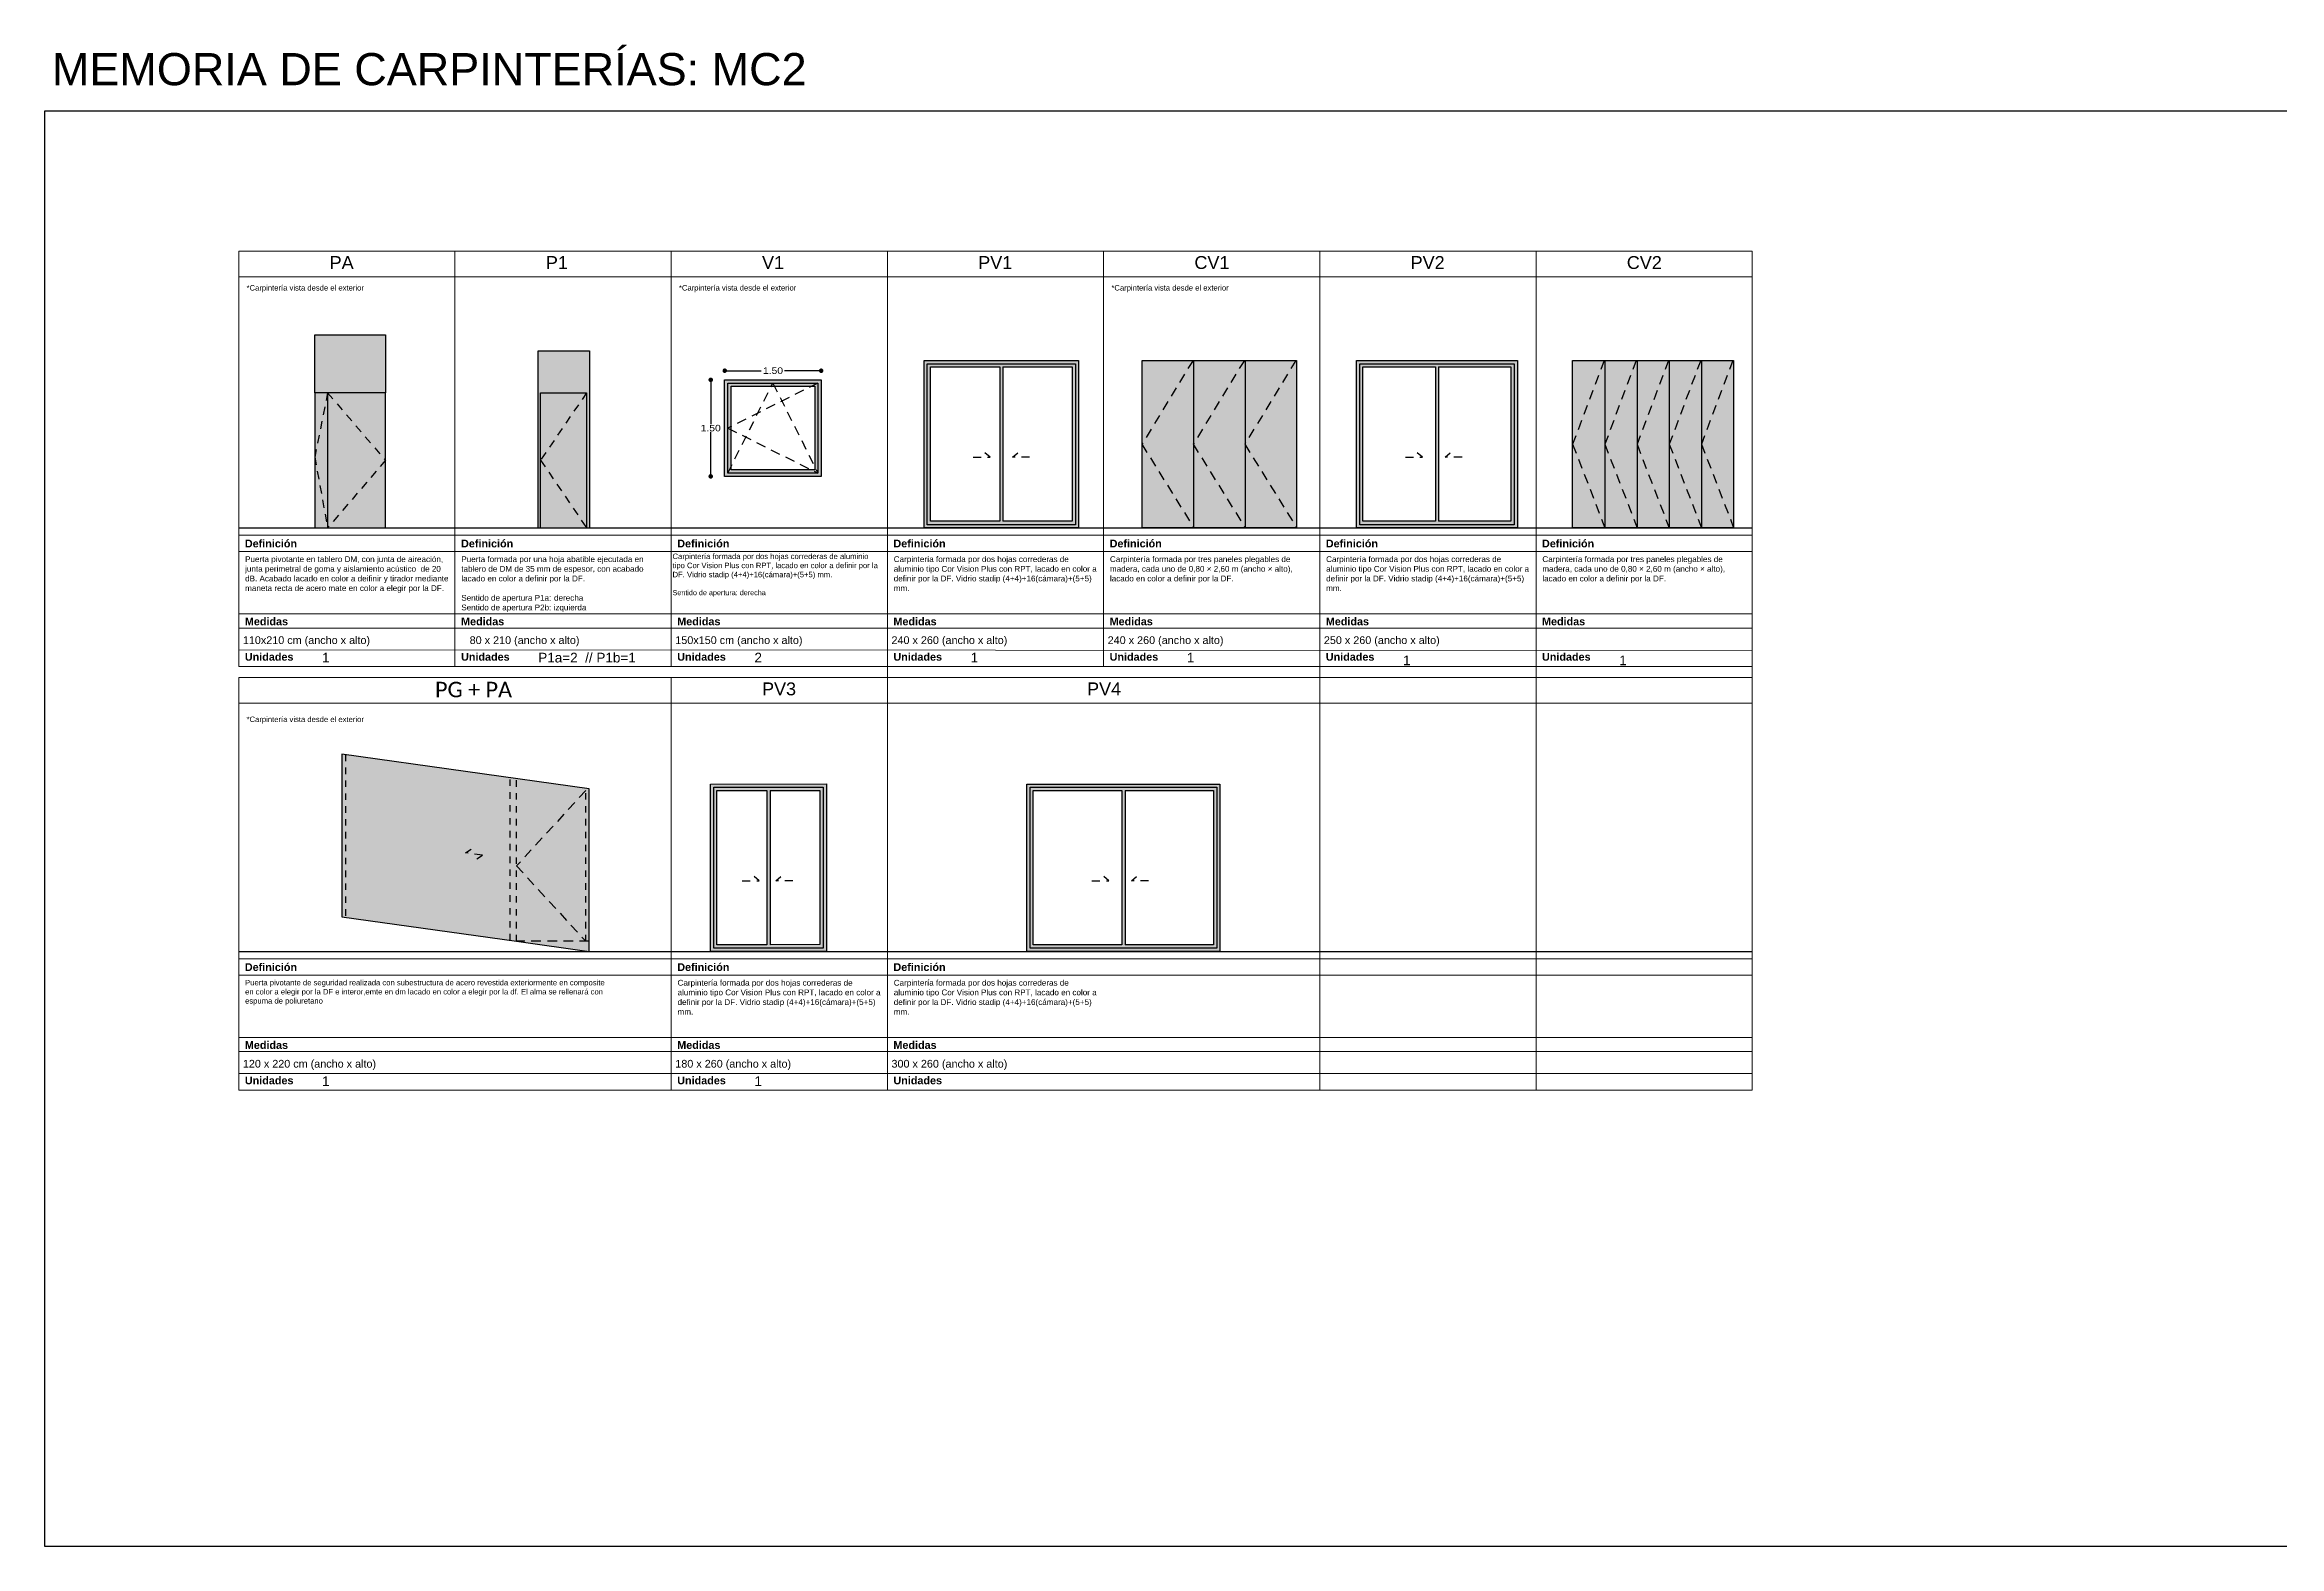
# Model space of a CAD drawing. Header units: metres. Extents: x -92 to 671, y -42 to 91.
# Drawn here: x 117.82 to 152.52, y -14.01 to 9.31 of the extents above; entities that cross this region are included whole.
import ezdxf

# ---------------------------------------------------------------- set-up
doc = ezdxf.new("R2010")
doc.units = ezdxf.units.M
for name, pattern in [('DASHED', [0.75, 0.5, -0.25]), ('DASHED2', [0.46, 0.25, -0.21]), ('RAYITAS2', [0.1875, 0.125, -0.0625])]:
    doc.linetypes.add(name, pattern=pattern)
for name, color, linetype in [('01Cotas 0', 220, 'Continuous'), ('01Proyectado 1', 5, 'RAYITAS2'), ('01Seccionado albañilería', 7, 'Continuous'), ('01Texto 1', 220, 'Continuous'), ('01Trama solido', 254, 'Continuous'), ('01Visto', 4, 'Continuous')]:
    doc.layers.add(name, color=color, linetype=linetype)
doc.styles.add('Estilo1', font='calibri.ttf')
doc.styles.add('FUTURA', font='', dxfattribs={"width": 1.2})
doc.styles.get("Standard").update_dxf_attribs({"font": 'arial.ttf'})
doc.styles.get('FUTURA').set_extended_font_data('Futura Bk BT')
doc.dimstyles.new('COTAS', dxfattribs={"dimtxt": 0.1, "dimasz": 0.07, "dimexe": 0.2, "dimexo": 0.2, "dimgap": 0.01, "dimtad": 0, "dimtih": 1, "dimtoh": 1, "dimzin": 0, "dimdsep": 46, "dimtxsty": 'FUTURA', "dimblk": 'DOT', "dimcen": 0.1, "dimse1": 1, "dimse2": 1, "dimazin": 0, "dimtfac": 1, "dimtmove": 2, "dimatfit": 2, "dimldrblk": 'DOT', "dimfxl": 1, "dimtolj": 1, "dimarcsym": 0})

# ---------------------------------------------------------------- blocks, each defined once
blk = doc.blocks.new('_DOT')
at = {"color": 0, "linetype": 'ByBlock'}
blk.add_line((-0.5, 0), (-1, 0), dxfattribs=at)
at = {"color": 0, "linetype": 'ByBlock', "const_width": 0.5}
blk.add_lwpolyline([(-0.25, 0, 1), (0.25, 0, 1)], format="xyb", close=True, dxfattribs=at)
blk = doc.blocks.new('*D231')
at = {"layer": '01Cotas 0', "color": 0, "lineweight": -2, "transparency": 16777216}
for p, q in [((128.162, 4.038), (128.162, 3.418)), ((128.162, 2.678), (128.162, 3.298))]:
    blk.add_line(p, q, dxfattribs=at)
at = {"layer": 'DEFPOINTS', "color": 0, "transparency": 16777216}
for p in [(128.162, 4.108), (128.377, 4.108), (128.377, 2.608)]:
    blk.add_point(p, dxfattribs=at)
at = {"layer": '01Cotas 0', "color": 0, "lineweight": -2, "transparency": 16777216, "xscale": 0.07, "yscale": 0.07, "zscale": 0.07}
for p, rotation in [((128.162, 4.108), 90), ((128.162, 2.608), 270)]:
    blk.add_blockref('_DOT', p, dxfattribs=dict(at, rotation=rotation))
at = {"layer": '01Cotas 0', "color": 0, "transparency": 16777216, "insert": (128.162, 3.358), "char_height": 0.1, "attachment_point": 5, "style": 'FUTURA'}
blk.add_mtext('\\A1;1.50', dxfattribs=at)
blk = doc.blocks.new('*D232')
at = {"layer": '01Cotas 0', "color": 0, "lineweight": -2, "transparency": 16777216}
for p, q in [((128.45, 4.25), (128.947, 4.25)), ((129.807, 4.25), (129.31, 4.25))]:
    blk.add_line(p, q, dxfattribs=at)
at = {"layer": 'DEFPOINTS', "color": 0, "transparency": 16777216}
for p in [(129.877, 4.25), (128.38, 4.044), (129.877, 4.048)]:
    blk.add_point(p, dxfattribs=at)
at = {"layer": '01Cotas 0', "color": 0, "lineweight": -2, "transparency": 16777216, "xscale": 0.07, "yscale": 0.07, "zscale": 0.07, "rotation": 180}
blk.add_blockref('_DOT', (128.38, 4.25), dxfattribs=at)
at = {"layer": '01Cotas 0', "color": 0, "lineweight": -2, "transparency": 16777216, "xscale": 0.07, "yscale": 0.07, "zscale": 0.07}
blk.add_blockref('_DOT', (129.877, 4.25), dxfattribs=at)
at = {"layer": '01Cotas 0', "color": 0, "transparency": 16777216, "insert": (129.129, 4.25), "char_height": 0.1, "attachment_point": 5, "style": 'FUTURA'}
blk.add_mtext('\\A1;1.50', dxfattribs=at)

msp = doc.modelspace()

# ---------------------------------------------------------------- hatches: boundary and pattern name
at = {"layer": '01Trama solido', "true_color": 0xc7c8ca, "transparency": 33554534}
h = msp.add_hatch(color=9, dxfattribs=at)
h.dxf.hatch_style = 1
h.paths.add_polyline_path([(123.113, 1.808), (123.113, 4.808), (122.013, 4.808), (122.013, 1.808)])
h = msp.add_hatch(color=9, dxfattribs=at)
h.dxf.hatch_style = 1
h.paths.add_polyline_path([(125.48, 1.808), (125.48, 4.557), (126.28, 4.556), (126.28, 1.807)])
at = {"layer": '01Trama solido', "transparency": 33554559}
h = msp.add_hatch(color=256, dxfattribs=at)
h.dxf.hatch_style = 1
h.paths.add_polyline_path([(133.875, 4.408), (131.475, 4.408), (131.475, 1.808), (133.875, 1.808)])
h.paths.add_polyline_path([(131.575, 1.913), (131.575, 4.308), (133.775, 4.308), (133.775, 1.913)], flags=16)
at = {"layer": '01Trama solido', "linetype": 'DASHED2', "transparency": 33554559}
h = msp.add_hatch(color=256, dxfattribs=at)
h.dxf.hatch_style = 1
h.paths.add_polyline_path([(132.7, 4.308), (132.65, 4.308), (132.65, 1.913), (132.7, 1.913)])
at = {"layer": '01Trama solido', "true_color": 0xc7c8ca, "transparency": 33554534}
h = msp.add_hatch(color=9, dxfattribs=at)
h.dxf.hatch_style = 1
h.paths.add_polyline_path([(137.26, 1.808), (137.26, 4.408), (134.86, 4.408), (134.86, 1.808)])
at = {"layer": '01Trama solido', "transparency": 33554559}
h = msp.add_hatch(color=256, dxfattribs=at)
h.dxf.hatch_style = 1
h.paths.add_polyline_path([(140.689, 4.408), (138.189, 4.408), (138.189, 1.808), (140.689, 1.808)])
h.paths.add_polyline_path([(138.289, 1.913), (138.289, 4.308), (140.589, 4.308), (140.589, 1.913)], flags=16)
at = {"layer": '01Trama solido', "linetype": 'DASHED2', "transparency": 33554559}
h = msp.add_hatch(color=256, dxfattribs=at)
h.dxf.hatch_style = 1
h.paths.add_polyline_path([(139.464, 4.308), (139.414, 4.308), (139.414, 1.913), (139.464, 1.913)])
at = {"layer": '01Trama solido', "true_color": 0xc7c8ca, "transparency": 33554534}
h = msp.add_hatch(color=9, dxfattribs=at)
h.dxf.hatch_style = 1
h.paths.add_polyline_path([(144.046, 4.408), (141.546, 4.408), (141.546, 1.808), (144.046, 1.808)])
at = {"layer": '01Trama solido', "transparency": 33554559}
h = msp.add_hatch(color=256, dxfattribs=at)
h.dxf.hatch_style = 1
h.paths.add_polyline_path([(129.877, 4.108), (128.377, 4.108), (128.377, 2.608), (129.877, 2.608)])
h.paths.add_polyline_path([(128.477, 2.708), (128.477, 4.008), (129.777, 4.008), (129.777, 2.708)], flags=16)
at = {"layer": '01Trama solido', "transparency": 33554521}
h = msp.add_hatch(color=256, dxfattribs=at)
h.dxf.hatch_style = 1
h.paths.add_polyline_path([(122.435, -4.232), (122.435, -1.708), (126.276, -2.247), (126.276, -4.772), (125.147, -4.613)])
at = {"layer": '01Trama solido', "transparency": 33554559}
h = msp.add_hatch(color=256, dxfattribs=at)
h.dxf.hatch_style = 1
h.paths.add_polyline_path([(129.959, -2.169), (128.159, -2.172), (128.159, -4.772), (129.959, -4.769)])
h.paths.add_polyline_path([(128.259, -4.667), (128.259, -2.272), (129.856, -2.269), (129.856, -4.664)], flags=16)
at = {"layer": '01Trama solido', "linetype": 'DASHED2', "transparency": 33554559}
h = msp.add_hatch(color=256, dxfattribs=at)
h.dxf.hatch_style = 1
h.paths.add_polyline_path([(129.084, -2.271), (129.034, -2.271), (129.034, -4.667), (129.084, -4.667)])
at = {"layer": '01Trama solido', "transparency": 33554559}
h = msp.add_hatch(color=256, dxfattribs=at)
h.dxf.hatch_style = 1
h.paths.add_polyline_path([(136.07, -2.172), (133.07, -2.172), (133.07, -4.772), (136.07, -4.772)])
h.paths.add_polyline_path([(133.17, -4.667), (133.17, -2.272), (135.97, -2.272), (135.97, -4.667)], flags=16)
at = {"layer": '01Trama solido', "linetype": 'DASHED2', "transparency": 33554559}
h = msp.add_hatch(color=256, dxfattribs=at)
h.dxf.hatch_style = 1
h.paths.add_polyline_path([(134.595, -2.272), (134.545, -2.272), (134.545, -4.667), (134.595, -4.667)])

# ---------------------------------------------------------------- linework, layer by layer
at = {"layer": '01Proyectado 1', "linetype": 'DASHED', "ltscale": 0.3}
for points in [[(135.651, 4.41), (134.857, 3.106), (135.663, 1.81)], [(136.448, 4.41), (135.654, 3.106), (136.46, 1.81)], [(137.248, 4.41), (136.454, 3.106), (137.26, 1.81)], [(142.034, 4.41), (141.546, 3.108), (142.046, 1.81)], [(142.534, 4.41), (142.046, 3.108), (142.546, 1.81)], [(143.034, 4.408), (142.546, 3.106), (143.046, 1.808)], [(143.534, 4.41), (143.046, 3.108), (143.546, 1.81)], [(144.034, 4.41), (143.546, 3.108), (144.046, 1.81)], [(129.827, 4.058), (128.427, 3.358), (129.827, 2.658)], [(128.427, 2.658), (129.127, 4.058), (129.827, 2.658)], [(126.221, -2.272), (125.147, -3.442), (126.221, -4.613)], [(126.276, -4.613), (125.147, -4.613)]]:
    msp.add_lwpolyline(points, dxfattribs=at)
at = {"layer": '01Proyectado 1'}
for points in [[(122.213, 3.908), (122.013, 2.908), (122.213, 1.808)], [(122.213, 3.908), (123.113, 2.858), (122.213, 1.808)], [(126.235, 3.908), (125.52, 2.858), (126.235, 1.807)], [(132.235, 2.906), (132.5, 2.906), (132.42, 2.973)], [(133.114, 2.906), (132.85, 2.906), (132.93, 2.973)], [(138.949, 2.906), (139.214, 2.906), (139.134, 2.973)], [(139.828, 2.906), (139.564, 2.906), (139.644, 2.973)], [(124.529, -3.332), (124.618, -3.277), (124.356, -3.24), (124.444, -3.184)], [(128.651, -3.674), (128.916, -3.674), (128.835, -3.607)], [(129.437, -3.674), (129.172, -3.674), (129.252, -3.607)], [(134.081, -3.674), (134.345, -3.674), (134.265, -3.607)], [(134.96, -3.674), (134.695, -3.674), (134.775, -3.607)]]:
    msp.add_lwpolyline(points, dxfattribs=at)
at = {"layer": '01Proyectado 1', "ltscale": 0.02}
for points in [[(122.49, -1.716), (122.49, -4.24)], [(125.048, -4.599), (125.048, -2.075)], [(125.147, -4.613), (125.147, -2.089)], [(126.221, -4.613), (126.221, -2.272)]]:
    msp.add_lwpolyline(points, dxfattribs=at)
at = {"layer": '01Seccionado albañilería'}
for p, q in [((120.834, 1.808), (144.334, 1.808)), ((120.834, -4.772), (144.334, -4.772))]:
    msp.add_line(p, q, dxfattribs=at)
at = {"layer": '01Texto 1'}
msp.add_lwpolyline([(117.82, 8.284), (187.218, 8.284), (187.218, -14.013), (117.82, -14.013)], close=True, dxfattribs=at)
at = {"layer": '01Visto', "lineweight": 5}
for p, q in [((120.834, 6.106), (144.334, 6.106)), ((120.834, -0.344), (120.834, 6.106)), ((124.191, -0.344), (124.191, 6.106)), ((127.548, -0.344), (127.548, 6.106)), ((130.906, -6.924), (130.906, 6.106)), ((134.263, -0.344), (134.263, 6.106)), ((137.62, -6.924), (137.62, 6.106)), ((140.977, -6.924), (140.977, 6.106)), ((144.334, -6.924), (144.334, 6.106)), ((120.834, 5.708), (144.334, 5.708)), ((120.834, 1.695), (144.334, 1.695)), ((120.834, 1.439), (144.334, 1.439)), ((120.834, 0.472), (144.334, 0.472)), ((120.834, 0.252), (144.334, 0.252)), ((120.834, -0.088), (144.334, -0.098)), ((120.834, -0.344), (137.62, -0.344)), ((120.834, -0.344), (137.62, -0.344)), ((120.834, -0.344), (144.334, -0.344)), ((120.834, -6.924), (120.834, -0.517)), ((120.834, -0.915), (144.334, -0.915)), ((120.834, -4.885), (144.334, -4.885)), ((120.834, -5.141), (144.334, -5.141)), ((120.834, -6.108), (144.334, -6.108)), ((120.834, -6.328), (144.334, -6.328)), ((120.834, -6.668), (144.334, -6.668)), ((120.834, -6.924), (144.334, -6.924))]:
    msp.add_line(p, q, dxfattribs=at)
at = {"layer": '01Visto'}
for p, q in [((135.66, 4.408), (135.66, 1.808)), ((136.46, 4.408), (136.46, 1.808)), ((137.26, 4.408), (137.26, 1.808))]:
    msp.add_line(p, q, dxfattribs=at)
for points in [[(122.013, 3.908), (122.013, 4.808), (123.113, 4.808), (123.113, 3.908)], [(125.48, 1.808), (125.48, 4.557), (126.28, 4.557), (126.28, 1.807)], [(132.65, 1.913), (131.575, 1.913), (131.575, 4.308), (132.65, 4.308)], [(132.65, 4.308), (132.65, 1.913)], [(132.7, 4.308), (133.775, 4.308), (133.775, 1.913), (132.7, 1.913)], [(132.7, 4.308), (132.7, 1.913)], [(139.414, 1.913), (138.289, 1.913), (138.289, 4.308), (139.414, 4.308)], [(139.414, 4.308), (139.414, 1.913)], [(139.464, 4.308), (140.586, 4.308), (140.586, 1.913), (139.464, 1.913)], [(139.464, 4.308), (139.464, 1.913)], [(142.046, 4.408), (142.046, 1.808)], [(142.546, 4.408), (142.546, 1.808)], [(143.046, 4.408), (143.046, 1.808)], [(143.546, 4.408), (143.546, 1.808)], [(122.213, 3.908), (122.013, 3.908), (122.013, 1.808)], [(123.113, 1.808), (123.113, 3.908), (122.213, 3.908), (122.213, 1.808)], [(125.52, 1.808), (125.52, 3.908), (126.235, 3.908), (126.235, 1.807)], [(126.276, -4.772), (126.276, -2.247), (122.435, -1.708), (122.435, -4.232), (125.147, -4.613), (126.276, -4.772)], [(129.034, -4.667), (128.259, -4.667), (128.259, -2.272), (129.034, -2.272)], [(129.034, -2.272), (129.034, -4.667)], [(129.084, -2.272), (129.856, -2.269), (129.856, -4.664), (129.084, -4.667)], [(129.084, -2.272), (129.084, -4.667)], [(134.545, -4.667), (133.17, -4.667), (133.17, -2.272), (134.545, -2.272)], [(134.545, -2.272), (134.545, -4.667)], [(134.595, -2.272), (135.967, -2.272), (135.967, -4.667), (134.595, -4.667)], [(134.595, -2.272), (134.595, -4.667)]]:
    msp.add_lwpolyline(points, dxfattribs=at)
for points in [[(131.475, 4.408), (133.875, 4.408), (133.875, 1.808), (131.475, 1.808)], [(131.525, 4.358), (133.825, 4.358), (133.825, 1.858), (131.525, 1.858)], [(134.86, 4.408), (137.26, 4.408), (137.26, 1.808), (134.86, 1.808)], [(138.189, 4.408), (140.689, 4.408), (140.689, 1.808), (138.189, 1.808)], [(138.239, 4.358), (140.639, 4.358), (140.639, 1.858), (138.239, 1.858)], [(141.546, 4.408), (144.046, 4.408), (144.046, 1.808), (141.546, 1.808)], [(128.377, 4.108), (129.877, 4.108), (129.877, 2.608), (128.377, 2.608)], [(128.427, 4.058), (129.827, 4.058), (129.827, 2.658), (128.427, 2.658)], [(128.477, 4.008), (129.777, 4.008), (129.777, 2.708), (128.477, 2.708)], [(128.159, -2.172), (129.959, -2.169), (129.959, -4.769), (128.159, -4.772)], [(128.209, -2.222), (129.909, -2.219), (129.909, -4.719), (128.209, -4.722)], [(133.07, -2.172), (136.07, -2.172), (136.07, -4.772), (133.07, -4.772)], [(133.12, -2.222), (136.02, -2.222), (136.02, -4.722), (133.12, -4.722)]]:
    msp.add_lwpolyline(points, close=True, dxfattribs=at)
at = {"layer": '01Visto', "lineweight": 5}
for points in [[(120.834, -0.517), (144.334, -0.517)], [(120.834, -0.597), (120.834, -6.924)], [(127.548, -0.517), (127.548, -6.924)]]:
    msp.add_lwpolyline(points, dxfattribs=at)

# ---------------------------------------------------------------- texts
at = {"layer": '01Texto 1', "attachment_point": 1}
for s, width, insert, char_height in [('{\\C6;\\c16711935;MEMORIA DE CARPINTERÍAS: MC2}', 28.52581, (117.932, 9.184), 0.5), ('PA', 1.13561, (122.245, 6.03), 0.2), ('P1', 1.13561, (125.602, 6.03), 0.2), ('V1', 1.13561, (128.959, 6.03), 0.2), ('PV1', 1.13561, (132.316, 6.03), 0.2), ('CV1', 1.13561, (135.673, 6.03), 0.2), ('PV2', 1.13561, (139.03, 6.03), 0.2), ('CV2', 1.13561, (142.387, 6.03), 0.2), ('PV3', 1.13561, (128.959, -0.593), 0.2), ('PV4', 1.13561, (134.006, -0.593), 0.2)]:
    msp.add_mtext_dynamic_manual_height_columns(s, width=width, gutter_width=12.5, heights=[0], dxfattribs=dict(at, insert=insert, char_height=char_height))
at = {"layer": '01Texto 1', "color": 251, "attachment_point": 1, "style": 'Estilo1'}
for s, insert, char_height, width in [('\\pxqj;{\\fArial|b0|i0|c0|p34;\\C6;\\c16711935;*Carpintería vista desde el exterior}', (120.955, 5.58), 0.085, 3.22918), ('\\pxqj;{\\fArial|b0|i0|c0|p34;\\C6;\\c16711935;*Carpintería vista desde el exterior}', (127.669, 5.58), 0.085, 3.22918), ('\\pxqj;{\\fArial|b0|i0|c0|p34;\\C6;\\c16711935;*Carpintería vista desde el exterior}', (134.384, 5.58), 0.085, 3.22918), ('{\\fArial|b1|i0|c0|p34;Definición}', (120.928, 1.625), 0.12, 3.61063), ('{\\fArial|b1|i0|c0|p34;Definición}', (124.285, 1.625), 0.12, 3.61063), ('{\\fArial|b0|i0|c0|p34;\\C250;\\c3355443;Carpintería formada por dos hojas correderas de aluminio tipo Cor Vision Plus con RPT, lacado en color a definir por la DF. Vidrio stadip (4+4)+16(cámara)+(5+5) mm.\\P\\P\\pxqj;\\H0.94118x;\\C251;Sentido de apertura: derecha}', (127.569, 1.409), 0.085, 3.22918), ('{\\fArial|b1|i0|c0|p34;Definición}', (127.642, 1.625), 0.12, 3.61063), ('{\\fArial|b1|i0|c0|p34;Definición}', (130.999, 1.625), 0.12, 3.61063), ('{\\fArial|b1|i0|c0|p34;Definición}', (134.356, 1.625), 0.12, 3.61063), ('{\\fArial|b1|i0|c0|p34;Definición}', (137.713, 1.625), 0.12, 3.61063), ('{\\fArial|b1|i0|c0|p34;Definición}', (141.07, 1.625), 0.12, 3.61063), ('{\\fArial|b0|i0|c0|p34;\\C250;\\c3355443;Puerta pivotante en tablero DM, con junta de aireación, junta perimetral de goma y aislamiento acústico  de 20 dB. Acabado lacado en color a deifinir y tirador mediante maneta recta de acero mate en color a elegir por la DF.}', (120.932, 1.367), 0.09, 3.15987), ('{\\fArial|b0|i0|c0|p34;Puerta formada por una hoja abatible ejecutada en tablero de DM de 35 mm de espesor, con acabado lacado en color a definir por la DF. \\P\\P\\pxqj;Sentido de apertura P1a: ^Iderecha\\PSentido de apertura P2b: izquierda}', (124.289, 1.367), 0.09, 3.01513), ('{\\fArial|b0|i0|c0|p34;\\C250;\\c3355443;Carpintería formada por dos hojas correderas de aluminio tipo Cor Vision Plus con RPT, lacado en color a definir por la DF. Vidrio stadip (4+4)+16(cámara)+(5+5) mm.}', (131.004, 1.367), 0.09, 3.15987), ('{\\fArial|b0|i0|c0|p34;\\C250;\\c3355443;Carpintería formada por tres paneles plegables de madera, cada uno de 0,80 × 2,60 m (ancho × alto), lacado en color a definir por la DF. }', (134.361, 1.367), 0.09, 3.15987), ('{\\fArial|b0|i0|c0|p34;\\C250;\\c3355443;Carpintería formada por dos hojas correderas de aluminio tipo Cor Vision Plus con RPT, lacado en color a definir por la DF. Vidrio stadip (4+4)+16(cámara)+(5+5) mm.}', (137.718, 1.367), 0.09, 3.15987), ('{\\fArial|b0|i0|c0|p34;\\C250;\\c3355443;Carpintería formada por tres paneles plegables de madera, cada uno de 0,80 × 2,60 m (ancho × alto), lacado en color a definir por la DF. }', (141.075, 1.367), 0.09, 3.15987), ('{\\fArial|b1|i0|c0|p34;Medidas}', (120.928, 0.415), 0.12, 3.61063), ('{\\fArial|b1|i0|c0|p34;Medidas}', (124.285, 0.415), 0.12, 3.61063), ('{\\fArial|b1|i0|c0|p34;Medidas}', (127.642, 0.415), 0.12, 3.61063), ('{\\fArial|b1|i0|c0|p34;Medidas}', (130.999, 0.415), 0.12, 3.61063), ('{\\fArial|b1|i0|c0|p34;Medidas}', (134.356, 0.415), 0.12, 3.61063), ('{\\fArial|b1|i0|c0|p34;Medidas}', (137.713, 0.415), 0.12, 3.61063), ('{\\fArial|b1|i0|c0|p34;Medidas}', (141.07, 0.415), 0.12, 3.61063), ('{\\fArial|b0|i0|c0|p34;110x210 cm (ancho x alto) }', (120.897, 0.124), 0.12, 3.7731), ('{\\fArial|b0|i0|c0|p34;80 x 210 (ancho x alto) }', (124.419, 0.124), 0.12, 3.7731), ('{\\fArial|b0|i0|c0|p34;150x150 cm (ancho x alto) }', (127.612, 0.124), 0.12, 3.7731), ('{\\fArial|b0|i0|c0|p34;240 x 260 (ancho x alto) }', (130.969, 0.124), 0.12, 3.7731), ('{\\fArial|b0|i0|c0|p34;240 x 260 (ancho x alto) }', (134.326, 0.124), 0.12, 3.7731), ('{\\fArial|b0|i0|c0|p34;250 x 260 (ancho x alto) }', (137.683, 0.124), 0.12, 3.7731), ('{\\fArial|b1|i0|c0|p34;Unidades}', (120.928, -0.135), 0.12, 3.61063), ('{\\fArial|b0|i0|c0|p34;1}', (122.127, -0.132), 0.15, 3.7731), ('{\\fArial|b1|i0|c0|p34;Unidades}', (124.285, -0.135), 0.12, 3.61063), ('{\\fArial|b0|i0|c0|p34;P1a=2  // P1b=1}', (125.484, -0.132), 0.15, 3.7731), ('{\\fArial|b1|i0|c0|p34;Unidades}', (127.642, -0.135), 0.12, 3.61063), ('{\\fArial|b0|i0|c0|p34;2}', (128.841, -0.132), 0.15, 3.7731), ('{\\fArial|b1|i0|c0|p34;Unidades}', (130.999, -0.135), 0.12, 3.61063), ('{\\fArial|b0|i0|c0|p34;1}', (132.198, -0.132), 0.15, 3.7731), ('{\\fArial|b1|i0|c0|p34;Unidades}', (134.356, -0.135), 0.12, 3.61063), ('{\\fArial|b0|i0|c0|p34;1}', (135.555, -0.132), 0.15, 3.7731), ('{\\fArial|b1|i0|c0|p34;Unidades}', (137.713, -0.135), 0.12, 3.61063), ('{\\fArial|b0|i0|c0|p34;1}', (138.912, -0.175), 0.15, 3.7731), ('{\\fArial|b1|i0|c0|p34;Unidades}', (141.07, -0.135), 0.12, 3.61063), ('{\\fArial|b0|i0|c0|p34;1}', (142.269, -0.175), 0.15, 3.7731), ('\\pxqj;{\\fArial|b0|i0|c0|p34;\\C6;\\c16711935;*Carpintería vista desde el exterior}', (120.955, -1.123), 0.085, 3.22918), ('{\\fArial|b1|i0|c0|p34;Definición}', (120.928, -4.955), 0.12, 3.61063), ('{\\fArial|b1|i0|c0|p34;Definición}', (127.642, -4.955), 0.12, 3.61063), ('{\\fArial|b1|i0|c0|p34;Definición}', (130.999, -4.955), 0.12, 3.61063), ('{\\fArial|b0|i0|c0|p34;Puerta pivotante de seguridad realizada con subestructura de acero revestida exteriormente en composite en color a elegir por la DF e interor,emte en dm lacado en color a elegir por la df. El alma se rellenará con espuma de poliuretano}', (120.932, -5.213), 0.085, 5.66327), ('{\\fArial|b0|i0|c0|p34;\\C250;\\c3355443;Carpintería formada por dos hojas correderas de aluminio tipo Cor Vision Plus con RPT, lacado en color a definir por la DF. Vidrio stadip (4+4)+16(cámara)+(5+5) mm.}', (127.647, -5.213), 0.09, 3.15987), ('{\\fArial|b0|i0|c0|p34;\\C250;\\c3355443;Carpintería formada por dos hojas correderas de aluminio tipo Cor Vision Plus con RPT, lacado en color a definir por la DF. Vidrio stadip (4+4)+16(cámara)+(5+5) mm.}', (131.004, -5.213), 0.09, 3.15987), ('{\\fArial|b1|i0|c0|p34;Medidas}', (120.928, -6.165), 0.12, 3.61063), ('{\\fArial|b1|i0|c0|p34;Medidas}', (127.642, -6.165), 0.12, 3.61063), ('{\\fArial|b1|i0|c0|p34;Medidas}', (130.999, -6.165), 0.12, 3.61063), ('{\\fArial|b0|i0|c0|p34;120 x 220 cm (ancho x alto)}', (120.897, -6.456), 0.12, 3.7731), ('{\\fArial|b0|i0|c0|p34;180 x 260 (ancho x alto) }', (127.612, -6.456), 0.12, 3.7731), ('{\\fArial|b0|i0|c0|p34;300 x 260 (ancho x alto) }', (130.969, -6.456), 0.12, 3.7731), ('{\\fArial|b1|i0|c0|p34;Unidades}', (120.928, -6.715), 0.12, 3.61063), ('{\\fArial|b1|i0|c0|p34;Unidades}', (120.928, -6.715), 0.12, 3.61063), ('{\\fArial|b0|i0|c0|p34;1 }', (122.127, -6.712), 0.15, 3.7731), ('{\\fArial|b1|i0|c0|p34;Unidades}', (127.642, -6.715), 0.12, 3.61063), ('{\\fArial|b0|i0|c0|p34;1}', (128.841, -6.712), 0.15, 3.7731), ('{\\fArial|b1|i0|c0|p34;Unidades}', (130.999, -6.715), 0.12, 3.61063)]:
    msp.add_mtext(s, dxfattribs=dict(at, insert=insert, char_height=char_height, width=width))
at = {"layer": '01Texto 1', "insert": (123.882, -0.583), "char_height": 0.24, "width": 1.93008, "attachment_point": 1, "style": 'Estilo1'}
msp.add_mtext('PG + PA ', dxfattribs=at)

# ---------------------------------------------------------------- dimensions: what is measured, and where the dimension line sits
at = {"layer": '01Cotas 0'}
dim = msp.add_linear_dim(base=(129.877, 4.25), p1=(128.38, 4.044), p2=(129.877, 4.048), text='1.50', dimstyle='COTAS', dxfattribs=at)
dim.commit()
dim.dimension.update_dxf_attribs({"geometry": '*D232', "text_midpoint": (129.129, 4.25)})
dim = msp.add_linear_dim(base=(128.162, 4.108), p1=(128.377, 2.608), p2=(128.377, 4.108), angle=90, text='1.50', dimstyle='COTAS', dxfattribs=at)
dim.commit()
dim.dimension.update_dxf_attribs({"geometry": '*D231', "text_midpoint": (128.162, 3.358)})

doc.saveas('drawing.dxf')
